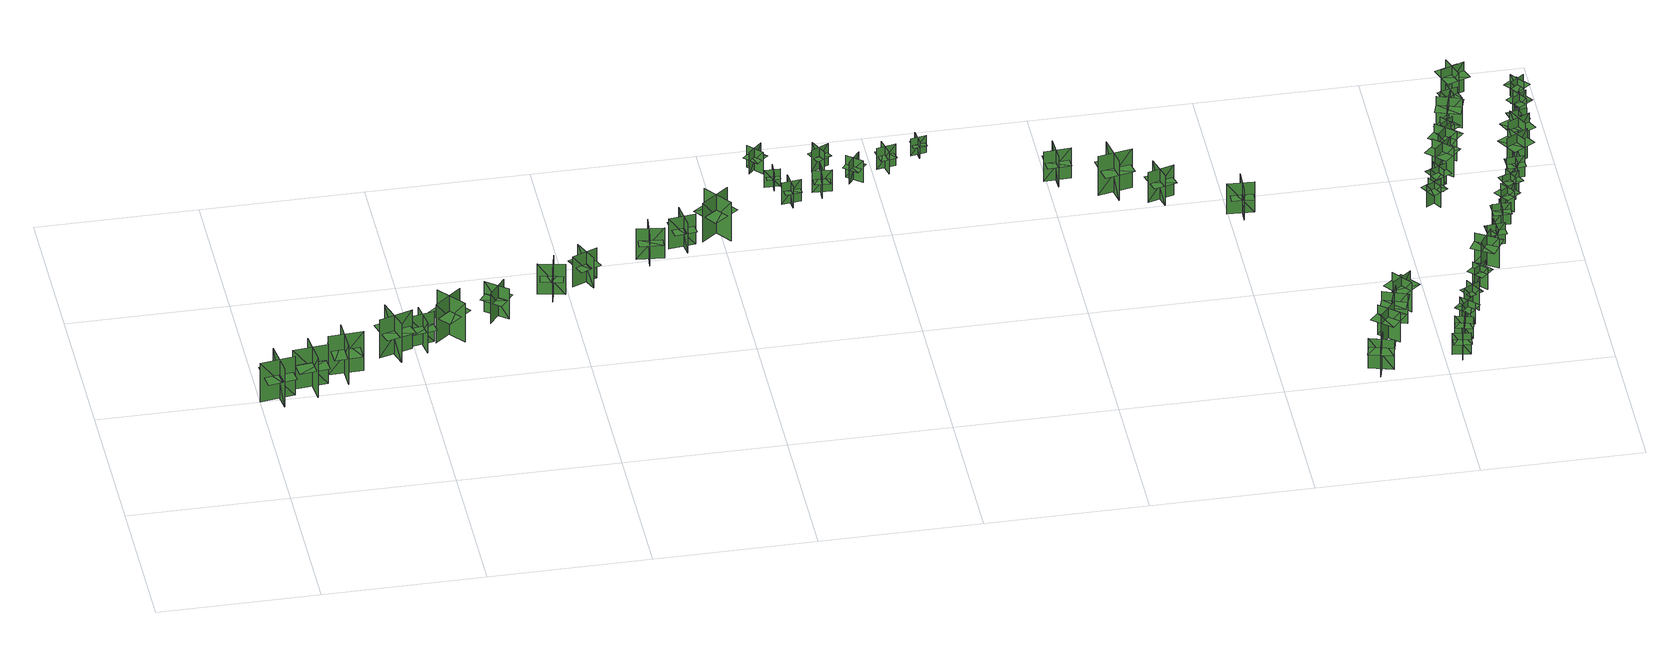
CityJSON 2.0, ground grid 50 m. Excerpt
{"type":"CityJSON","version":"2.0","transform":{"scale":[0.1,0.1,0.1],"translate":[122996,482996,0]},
"CityObjects":{
"tree1":{"type":"SolitaryVegetationObject","geometry":[{"type":"MultiSurface","lod":"1","boundaries":[[[0,1,2]],[[0,2,3]],[[4,5,6]],[[4,6,7]],[[8,9,10]],[[8,10,11]],[[8,12,13]],[[8,13,9]]]}]},
"tree2":{"type":"SolitaryVegetationObject","geometry":[{"type":"MultiSurface","lod":"1","boundaries":[[[14,15,16]],[[14,16,17]],[[18,19,20]],[[18,20,21]],[[22,23,24]],[[22,24,25]],[[22,26,27]],[[22,27,23]]]}]},
"tree3":{"type":"SolitaryVegetationObject","geometry":[{"type":"MultiSurface","lod":"1","boundaries":[[[28,29,30]],[[28,30,31]],[[32,33,34]],[[32,34,35]],[[36,37,38]],[[36,38,39]],[[36,40,41]],[[36,41,37]]]}]},
"tree4":{"type":"SolitaryVegetationObject","geometry":[{"type":"MultiSurface","lod":"1","boundaries":[[[42,43,44]],[[42,44,45]],[[46,47,48]],[[46,48,49]],[[50,51,52]],[[50,52,53]],[[50,54,55]],[[50,55,51]]]}]},
"tree5":{"type":"SolitaryVegetationObject","geometry":[{"type":"MultiSurface","lod":"1","boundaries":[[[56,57,58]],[[56,58,59]],[[60,61,62]],[[60,62,63]],[[64,65,66]],[[64,66,67]],[[64,68,69]],[[64,69,65]]]}]},
"tree6":{"type":"SolitaryVegetationObject","geometry":[{"type":"MultiSurface","lod":"1","boundaries":[[[70,71,72]],[[70,72,73]],[[74,75,76]],[[74,76,77]],[[78,79,80]],[[78,80,81]],[[78,82,83]],[[78,83,79]]]}]},
"tree7":{"type":"SolitaryVegetationObject","geometry":[{"type":"MultiSurface","lod":"1","boundaries":[[[84,85,86]],[[84,86,87]],[[88,89,90]],[[88,90,91]],[[92,93,94]],[[92,94,95]],[[92,96,97]],[[92,97,93]]]}]},
"tree8":{"type":"SolitaryVegetationObject","geometry":[{"type":"MultiSurface","lod":"1","boundaries":[[[98,99,100]],[[98,100,101]],[[102,103,104]],[[102,104,105]],[[106,107,108]],[[106,108,109]],[[106,110,111]],[[106,111,107]]]}]},
"tree9":{"type":"SolitaryVegetationObject","geometry":[{"type":"MultiSurface","lod":"1","boundaries":[[[112,113,114]],[[112,114,115]],[[116,117,118]],[[116,118,119]],[[120,121,122]],[[120,122,123]],[[120,124,125]],[[120,125,121]]]}]},
"tree10":{"type":"SolitaryVegetationObject","geometry":[{"type":"MultiSurface","lod":"1","boundaries":[[[126,127,128]],[[126,128,129]],[[130,131,132]],[[130,132,133]],[[134,135,136]],[[134,136,137]],[[134,138,139]],[[134,139,135]]]}]},
"tree11":{"type":"SolitaryVegetationObject","geometry":[{"type":"MultiSurface","lod":"1","boundaries":[[[140,141,142]],[[140,142,143]],[[144,145,146]],[[144,146,147]],[[148,149,150]],[[148,150,151]],[[148,152,153]],[[148,153,149]]]}]},
"tree12":{"type":"SolitaryVegetationObject","geometry":[{"type":"MultiSurface","lod":"1","boundaries":[[[154,155,156]],[[154,156,157]],[[158,159,160]],[[158,160,161]],[[162,163,164]],[[162,164,165]],[[162,166,167]],[[162,167,163]]]}]},
"tree13":{"type":"SolitaryVegetationObject","geometry":[{"type":"MultiSurface","lod":"1","boundaries":[[[168,169,170]],[[168,170,171]],[[172,173,174]],[[172,174,175]],[[176,177,178]],[[176,178,179]],[[176,180,181]],[[176,181,177]]]}]},
"tree14":{"type":"SolitaryVegetationObject","geometry":[{"type":"MultiSurface","lod":"1","boundaries":[[[182,183,184]],[[182,184,185]],[[186,187,188]],[[186,188,189]],[[190,191,192]],[[190,192,193]],[[190,194,195]],[[190,195,191]]]}]},
"tree15":{"type":"SolitaryVegetationObject","geometry":[{"type":"MultiSurface","lod":"1","boundaries":[[[196,197,198]],[[196,198,199]],[[200,201,202]],[[200,202,203]],[[204,205,206]],[[204,206,207]],[[204,208,209]],[[204,209,205]]]}]},
"tree16":{"type":"SolitaryVegetationObject","geometry":[{"type":"MultiSurface","lod":"1","boundaries":[[[210,211,212]],[[210,212,213]],[[214,215,216]],[[214,216,217]],[[218,219,220]],[[218,220,221]],[[218,222,223]],[[218,223,219]]]}]},
"tree17":{"type":"SolitaryVegetationObject","geometry":[{"type":"MultiSurface","lod":"1","boundaries":[[[224,225,226]],[[224,226,227]],[[228,229,230]],[[228,230,231]],[[232,233,234]],[[232,234,235]],[[232,236,237]],[[232,237,233]]]}]},
"tree18":{"type":"SolitaryVegetationObject","geometry":[{"type":"MultiSurface","lod":"1","boundaries":[[[238,239,240]],[[238,240,241]],[[242,243,244]],[[242,244,245]],[[246,247,248]],[[246,248,249]],[[246,250,251]],[[246,251,247]]]}]},
"tree19":{"type":"SolitaryVegetationObject","geometry":[{"type":"MultiSurface","lod":"1","boundaries":[[[252,253,254]],[[252,254,255]],[[256,257,258]],[[256,258,259]],[[260,261,262]],[[260,262,263]],[[260,264,265]],[[260,265,261]]]}]},
"tree20":{"type":"SolitaryVegetationObject","geometry":[{"type":"MultiSurface","lod":"1","boundaries":[[[266,267,268]],[[266,268,269]],[[270,271,272]],[[270,272,273]],[[274,275,276]],[[274,276,277]],[[274,278,279]],[[274,279,275]]]}]},
"tree21":{"type":"SolitaryVegetationObject","geometry":[{"type":"MultiSurface","lod":"1","boundaries":[[[280,281,282]],[[280,282,283]],[[284,285,286]],[[284,286,287]],[[288,289,290]],[[288,290,291]],[[288,292,293]],[[288,293,289]]]}]},
"tree22":{"type":"SolitaryVegetationObject","geometry":[{"type":"MultiSurface","lod":"1","boundaries":[[[294,295,296]],[[294,296,297]],[[298,299,300]],[[298,300,301]],[[302,303,304]],[[302,304,305]],[[302,306,307]],[[302,307,303]]]}]},
"tree23":{"type":"SolitaryVegetationObject","geometry":[{"type":"MultiSurface","lod":"1","boundaries":[[[308,309,310]],[[308,310,311]],[[312,313,314]],[[312,314,315]],[[316,317,318]],[[316,318,319]],[[316,320,321]],[[316,321,317]]]}]},
"tree24":{"type":"SolitaryVegetationObject","geometry":[{"type":"MultiSurface","lod":"1","boundaries":[[[322,323,324]],[[322,324,325]],[[326,327,328]],[[326,328,329]],[[330,331,332]],[[330,332,333]],[[330,334,335]],[[330,335,331]]]}]},
"tree25":{"type":"SolitaryVegetationObject","geometry":[{"type":"MultiSurface","lod":"1","boundaries":[[[336,337,338]],[[336,338,339]],[[340,341,342]],[[340,342,343]],[[344,345,346]],[[344,346,347]],[[344,347,348]],[[344,348,349]]]}]},
"tree26":{"type":"SolitaryVegetationObject","geometry":[{"type":"MultiSurface","lod":"1","boundaries":[[[350,351,352]],[[350,352,353]],[[354,355,356]],[[354,356,357]],[[358,359,360]],[[358,360,361]],[[358,361,362]],[[358,362,363]]]}]},
"tree27":{"type":"SolitaryVegetationObject","geometry":[{"type":"MultiSurface","lod":"1","boundaries":[[[364,365,366]],[[364,366,367]],[[368,369,370]],[[368,370,371]],[[372,373,374]],[[372,374,375]],[[372,375,376]],[[372,376,377]]]}]},
"tree28":{"type":"SolitaryVegetationObject","geometry":[{"type":"MultiSurface","lod":"1","boundaries":[[[378,379,380]],[[378,380,381]],[[382,383,384]],[[382,384,385]],[[386,387,388]],[[386,388,389]],[[386,389,390]],[[386,390,391]]]}]},
"tree29":{"type":"SolitaryVegetationObject","geometry":[{"type":"MultiSurface","lod":"1","boundaries":[[[392,393,394]],[[392,394,395]],[[396,397,398]],[[396,398,399]],[[400,401,402]],[[400,402,403]],[[400,403,404]],[[400,404,405]]]}]},
"tree30":{"type":"SolitaryVegetationObject","geometry":[{"type":"MultiSurface","lod":"1","boundaries":[[[406,407,408]],[[406,408,409]],[[410,411,412]],[[410,412,413]],[[414,415,416]],[[414,416,417]],[[414,417,418]],[[414,418,419]]]}]},
"tree31":{"type":"SolitaryVegetationObject","geometry":[{"type":"MultiSurface","lod":"1","boundaries":[[[420,421,422]],[[420,422,423]],[[424,425,426]],[[424,426,427]],[[428,429,430]],[[428,430,431]],[[428,431,432]],[[428,432,433]]]}]},
"tree32":{"type":"SolitaryVegetationObject","geometry":[{"type":"MultiSurface","lod":"1","boundaries":[[[434,435,436]],[[434,436,437]],[[438,439,440]],[[438,440,441]],[[442,443,444]],[[442,444,445]],[[442,445,446]],[[442,446,447]]]}]},
"tree33":{"type":"SolitaryVegetationObject","geometry":[{"type":"MultiSurface","lod":"1","boundaries":[[[448,449,450]],[[448,450,451]],[[452,453,454]],[[452,454,455]],[[456,457,458]],[[456,458,459]],[[456,459,460]],[[456,460,461]]]}]},
"tree34":{"type":"SolitaryVegetationObject","geometry":[{"type":"MultiSurface","lod":"1","boundaries":[[[462,463,464]],[[462,464,465]],[[466,467,468]],[[466,468,469]],[[470,471,472]],[[470,472,473]],[[470,473,474]],[[470,474,475]]]}]},
"tree35":{"type":"SolitaryVegetationObject","geometry":[{"type":"MultiSurface","lod":"1","boundaries":[[[476,477,478]],[[476,478,479]],[[480,481,482]],[[480,482,483]],[[484,485,486]],[[484,486,487]],[[484,487,488]],[[484,488,489]]]}]},
"tree36":{"type":"SolitaryVegetationObject","geometry":[{"type":"MultiSurface","lod":"1","boundaries":[[[490,491,492]],[[490,492,493]],[[494,495,496]],[[494,496,497]],[[498,499,500]],[[498,500,501]],[[498,501,502]],[[498,502,503]]]}]},
"tree37":{"type":"SolitaryVegetationObject","geometry":[{"type":"MultiSurface","lod":"1","boundaries":[[[504,505,506]],[[504,506,507]],[[508,509,510]],[[508,510,511]],[[512,513,514]],[[512,514,515]],[[512,515,516]],[[512,516,517]]]}]},
"tree38":{"type":"SolitaryVegetationObject","geometry":[{"type":"MultiSurface","lod":"1","boundaries":[[[518,519,520]],[[518,520,521]],[[522,523,524]],[[522,524,525]],[[526,527,528]],[[526,528,529]],[[526,529,530]],[[526,530,531]]]}]},
"tree39":{"type":"SolitaryVegetationObject","geometry":[{"type":"MultiSurface","lod":"1","boundaries":[[[532,533,534]],[[532,534,535]],[[536,537,538]],[[536,538,539]],[[540,541,542]],[[540,542,543]],[[540,543,544]],[[540,544,545]]]}]},
"tree40":{"type":"SolitaryVegetationObject","geometry":[{"type":"MultiSurface","lod":"1","boundaries":[[[546,547,548]],[[546,548,549]],[[550,551,552]],[[550,552,553]],[[554,555,556]],[[554,556,557]],[[554,557,558]],[[554,558,559]]]}]},
"tree41":{"type":"SolitaryVegetationObject","geometry":[{"type":"MultiSurface","lod":"1","boundaries":[[[560,561,562]],[[560,562,563]],[[564,565,566]],[[564,566,567]],[[568,569,570]],[[568,570,571]],[[568,571,572]],[[568,572,573]]]}]},
"tree42":{"type":"SolitaryVegetationObject","geometry":[{"type":"MultiSurface","lod":"1","boundaries":[[[574,575,576]],[[574,576,577]],[[578,579,580]],[[578,580,581]],[[582,583,584]],[[582,584,585]],[[582,585,586]],[[582,586,587]]]}]},
"tree43":{"type":"SolitaryVegetationObject","geometry":[{"type":"MultiSurface","lod":"1","boundaries":[[[588,589,590]],[[588,590,591]],[[592,593,594]],[[592,594,595]],[[596,597,598]],[[596,598,599]],[[596,599,600]],[[596,600,601]]]}]},
"tree44":{"type":"SolitaryVegetationObject","geometry":[{"type":"MultiSurface","lod":"1","boundaries":[[[602,603,604]],[[602,604,605]],[[606,607,608]],[[606,608,609]],[[610,611,612]],[[610,612,613]],[[610,613,614]],[[610,614,615]]]}]},
"tree45":{"type":"SolitaryVegetationObject","geometry":[{"type":"MultiSurface","lod":"1","boundaries":[[[616,617,618]],[[616,618,619]],[[620,621,622]],[[620,622,623]],[[624,625,626]],[[624,626,627]],[[624,627,628]],[[624,628,629]]]}]},
"tree46":{"type":"SolitaryVegetationObject","geometry":[{"type":"MultiSurface","lod":"1","boundaries":[[[630,631,632]],[[630,632,633]],[[634,635,636]],[[634,636,637]],[[638,639,640]],[[638,640,641]],[[638,641,642]],[[638,642,643]]]}]},
"tree47":{"type":"SolitaryVegetationObject","geometry":[{"type":"MultiSurface","lod":"1","boundaries":[[[644,645,646]],[[644,646,647]],[[648,649,650]],[[648,650,651]],[[652,653,654]],[[652,654,655]],[[652,655,656]],[[652,656,657]]]}]},
"tree48":{"type":"SolitaryVegetationObject","geometry":[{"type":"MultiSurface","lod":"1","boundaries":[[[658,659,660]],[[658,660,661]],[[662,663,664]],[[662,664,665]],[[666,667,668]],[[666,668,669]],[[666,669,670]],[[666,670,671]]]}]},
"tree49":{"type":"SolitaryVegetationObject","geometry":[{"type":"MultiSurface","lod":"1","boundaries":[[[672,673,674]],[[672,674,675]],[[676,677,678]],[[676,678,679]],[[680,681,682]],[[680,682,683]],[[680,683,684]],[[680,684,685]]]}]},
"tree50":{"type":"SolitaryVegetationObject","geometry":[{"type":"MultiSurface","lod":"1","boundaries":[[[686,687,688]],[[686,688,689]],[[690,691,692]],[[690,692,693]],[[694,695,696]],[[694,696,697]],[[694,697,698]],[[694,698,699]]]}]},
"tree51":{"type":"SolitaryVegetationObject","geometry":[{"type":"MultiSurface","lod":"1","boundaries":[[[700,701,702]],[[700,702,703]],[[704,705,706]],[[704,706,707]],[[708,709,710]],[[708,710,711]],[[708,711,712]],[[708,712,713]]]}]},
"tree52":{"type":"SolitaryVegetationObject","geometry":[{"type":"MultiSurface","lod":"1","boundaries":[[[714,715,716]],[[714,716,717]],[[718,719,720]],[[718,720,721]],[[722,723,724]],[[722,724,725]],[[722,725,726]],[[722,726,727]]]}]}
},
"vertices":[
[67,462,2],[52,569,2],[52,569,142],[67,462,142],[108,517,2],[108,517,142],[0,502,142],[0,502,2],[62,468,88],[49,562,88],[5,556,88],[18,462,88],[107,475,88],[94,568,88],
[215,557,3],[107,546,3],[107,546,144],[215,557,144],[162,599,3],[162,599,144],[173,492,144],[173,492,3],[209,552,90],[115,542,90],[119,498,90],[213,508,90],[204,598,90],[110,587,90],
[269,645,6],[273,536,6],[273,536,147],[269,645,147],[223,594,6],[223,594,147],[331,599,147],[331,599,6],[273,638,93],[277,543,93],[321,545,93],[317,640,93],[228,636,93],[232,542,93],
[388,650,7],[492,681,7],[492,681,147],[388,650,147],[448,618,7],[448,618,147],[417,722,147],[417,722,7],[393,656,93],[484,683,93],[472,725,93],[381,699,93],[406,613,93],[497,639,93],
[564,710,3],[481,695,3],[481,695,112],[564,710,112],[521,740,3],[521,740,112],[535,657,112],[535,657,3],[560,706,70],[487,693,70],[493,659,70],[566,672,70],[554,740,70],[481,728,70],
[651,768,4],[568,699,4],[568,699,144],[651,768,144],[584,774,4],[584,774,144],[653,690,144],[653,690,4],[649,760,90],[576,700,90],[604,666,90],[677,726,90],[620,795,90],[547,735,90],
[804,781,4],[738,833,4],[738,833,113],[804,781,113],[797,833,4],[797,833,113],[745,768,113],[745,768,4],[797,782,71],[740,828,71],[719,801,71],[776,755,71],[819,809,71],[762,855,71],
[946,842,6],[964,925,6],[964,925,115],[946,842,115],[990,871,6],[990,871,115],[908,889,115],[908,889,6],[944,848,73],[960,920,73],[926,928,73],[910,856,73],[978,841,73],[994,912,73],
[1078,890,5],[1045,968,5],[1045,968,114],[1078,890,114],[1097,939,5],[1097,939,114],[1019,907,114],[1019,907,5],[1072,894,72],[1044,962,72],[1012,948,72],[1041,881,72],[1105,908,72],[1076,976,72],
[1230,1013,4],[1314,1004,4],[1314,1004,114],[1230,1013,114],[1263,972,4],[1263,972,114],[1272,1056,114],[1272,1056,4],[1235,1015,72],[1309,1008,72],[1312,1042,72],[1239,1049,72],[1232,980,72],[1305,973,72],
[1386,1019,2],[1375,1103,2],[1375,1103,111],[1386,1019,111],[1418,1061,2],[1418,1061,111],[1334,1051,111],[1334,1051,2],[1382,1024,69],[1372,1097,69],[1338,1093,69],[1348,1020,69],[1417,1029,69],[1407,1102,69],
[1525,1129,6],[1439,1063,6],[1439,1063,146],[1525,1129,146],[1458,1138,6],[1458,1138,146],[1523,1051,146],[1523,1051,6],[1522,1121,92],[1447,1064,92],[1473,1029,92],[1549,1086,92],[1495,1157,92],[1420,1101,92],
[1637,1411,9],[1679,1368,9],[1679,1368,87],[1637,1411,87],[1637,1374,9],[1637,1374,87],[1680,1416,87],[1680,1416,9],[1641,1410,57],[1678,1373,57],[1696,1390,57],[1659,1427,57],[1623,1392,57],[1660,1355,57],
[1695,1275,10],[1697,1323,10],[1697,1323,72],[1695,1275,72],[1717,1296,10],[1717,1296,72],[1669,1297,72],[1669,1297,10],[1694,1278,48],[1695,1320,48],[1675,1321,48],[1674,1279,48],[1714,1278,48],[1715,1320,48],
[1705,1206,7],[1765,1213,7],[1765,1213,85],[1705,1206,85],[1735,1183,7],[1735,1183,85],[1728,1243,85],[1728,1243,7],[1709,1209,55],[1761,1215,55],[1758,1240,55],[1706,1233,55],[1712,1184,55],[1764,1190,55],
[1832,1275,7],[1828,1215,7],[1828,1215,85],[1832,1275,85],[1804,1250,7],[1804,1250,85],[1864,1246,85],[1864,1246,7],[1834,1271,55],[1831,1219,55],[1855,1217,55],[1859,1270,55],[1809,1273,55],[1806,1221,55],
[1821,1346,12],[1875,1373,12],[1875,1373,90],[1821,1346,90],[1857,1334,12],[1857,1334,90],[1830,1388,90],[1830,1388,12],[1824,1350,60],[1870,1373,60],[1859,1395,60],[1813,1372,60],[1835,1327,60],[1882,1351,60],
[1916,1309,8],[1963,1272,8],[1963,1272,86],[1916,1309,86],[1920,1272,8],[1920,1272,86],[1958,1319,86],[1958,1319,8],[1920,1309,56],[1961,1276,56],[1976,1295,56],[1936,1328,56],[1904,1289,56],[1945,1256,56],
[2034,1361,7],[2046,1302,7],[2046,1302,85],[2034,1361,85],[2014,1330,7],[2014,1330,85],[2073,1342,85],[2073,1342,7],[2037,1358,55],[2048,1307,55],[2072,1312,55],[2061,1363,55],[2013,1353,55],[2023,1302,55],
[2126,1378,9],[2174,1386,9],[2174,1386,71],[2126,1378,71],[2150,1361,9],[2150,1361,71],[2143,1408,71],[2143,1408,9],[2129,1381,47],[2170,1387,47],[2167,1406,47],[2126,1400,47],[2132,1361,47],[2173,1367,47],
[2490,1180,7],[2574,1184,7],[2574,1184,116],[2490,1180,116],[2529,1145,7],[2529,1145,116],[2525,1229,116],[2525,1229,7],[2495,1184,74],[2568,1187,74],[2567,1222,74],[2493,1218,74],[2497,1148,74],[2570,1152,74],
[2638,1086,4],[2744,1107,4],[2744,1107,145],[2638,1086,145],[2695,1049,4],[2695,1049,145],[2674,1155,145],[2674,1155,4],[2644,1092,91],[2737,1110,91],[2728,1153,91],[2636,1135,91],[2653,1047,91],[2746,1065,91],
[2777,1020,7],[2858,1043,7],[2858,1043,116],[2777,1020,116],[2823,995,7],[2823,995,116],[2800,1076,116],[2800,1076,7],[2781,1025,74],[2852,1045,74],[2843,1078,74],[2772,1058,74],[2791,991,74],[2862,1010,74],
[3040,877,8],[3044,961,8],[3044,961,117],[3040,877,117],[3079,913,8],[3079,913,117],[2995,917,117],[2995,917,8],[3037,883,75],[3041,956,75],[3006,958,75],[3003,884,75],[3072,881,75],[3076,954,75],
[3339,46,8],[3264,66,8],[3264,66,116],[3339,46,116],[3313,90,8],[3293,16,8],[3293,16,116],[3313,90,116],[3313,90,86],[3276,100,86],[3256,26,86],[3293,16,86],[3331,6,86],[3351,80,86],
[3375,239,5],[3325,180,5],[3325,180,113],[3375,239,113],[3324,235,5],[3383,185,5],[3383,185,113],[3324,235,113],[3324,235,82],[3298,205,82],[3358,155,82],[3383,185,82],[3408,214,82],[3349,264,82],
[3395,323,4],[3371,249,4],[3371,249,112],[3395,323,112],[3349,300,4],[3423,275,4],[3423,275,112],[3349,300,112],[3349,300,82],[3337,263,82],[3410,239,82],[3423,275,82],[3435,312,82],[3361,337,82],
[3397,390,5],[3445,329,5],[3445,329,113],[3397,390,113],[3390,339,5],[3451,387,5],[3451,387,113],[3390,339,113],[3390,339,82],[3414,309,82],[3475,356,82],[3451,387,82],[3428,417,82],[3367,370,82],
[3579,85,5],[3524,93,5],[3524,93,82],[3579,85,82],[3557,115,5],[3549,60,5],[3549,60,82],[3557,115,82],[3557,115,60],[3529,118,60],[3522,64,60],[3549,60,60],[3577,56,60],[3584,111,60],
[3600,162,6],[3547,177,6],[3547,177,83],[3600,162,83],[3583,194,6],[3568,141,6],[3568,141,83],[3583,194,83],[3583,194,61],[3556,202,61],[3541,148,61],[3568,141,61],[3594,133,61],[3609,187,61],
[3618,231,7],[3578,270,7],[3578,270,84],[3618,231,84],[3617,268,7],[3579,228,7],[3579,228,84],[3617,268,84],[3617,268,62],[3597,287,62],[3559,247,62],[3579,228,62],[3599,209,62],[3637,249,62],
[3650,338,7],[3599,310,7],[3599,310,84],[3650,338,84],[3614,348,7],[3614,348,84],[3642,297,84],[3642,297,7],[3614,348,60],[3593,337,60],[3615,296,60],[3636,307,60],[3658,319,60],[3636,360,60],
[3650,441,6],[3687,400,6],[3687,400,83],[3650,441,83],[3648,404,6],[3689,441,6],[3689,441,83],[3648,404,83],[3648,404,62],[3667,384,62],[3708,421,62],[3689,441,62],[3671,462,62],[3630,425,62],
[3725,553,6],[3684,487,6],[3684,487,114],[3725,553,114],[3674,542,6],[3740,501,6],[3740,501,114],[3674,542,114],[3674,542,84],[3654,509,84],[3719,468,84],[3740,501,84],[3760,534,84],[3695,575,84],
[3634,877,5],[3586,850,5],[3586,850,82],[3634,877,82],[3598,887,5],[3626,839,5],[3626,839,82],[3598,887,82],[3598,887,60],[3574,873,60],[3602,825,60],[3626,839,60],[3650,853,60],[3622,901,60],
[3650,917,6],[3626,967,6],[3626,967,83],[3650,917,83],[3663,952,6],[3613,928,6],[3613,928,83],[3663,952,83],[3663,952,61],[3651,977,61],[3601,952,61],[3613,928,61],[3625,903,61],[3675,927,61],
[3725,614,8],[3780,618,8],[3780,618,85],[3725,614,85],[3753,590,8],[3749,645,8],[3749,645,85],[3753,590,85],[3753,590,63],[3781,591,63],[3777,647,63],[3749,645,63],[3722,643,63],[3725,588,63],
[3638,1040,5],[3693,985,5],[3693,985,112],[3638,1040,112],[3638,989,5],[3692,1043,5],[3692,1043,112],[3638,989,112],[3638,989,82],[3665,961,82],[3720,1016,82],[3692,1043,82],[3665,1071,82],[3610,1016,82],
[3785,738,10],[3784,683,10],[3784,683,87],[3785,738,87],[3758,712,10],[3814,712,10],[3814,712,87],[3758,712,87],[3758,712,65],[3758,685,65],[3814,684,65],[3814,712,65],[3814,740,65],[3758,740,65],
[3709,1120,3],[3659,1061,3],[3659,1061,111],[3709,1120,111],[3658,1116,3],[3717,1066,3],[3717,1066,111],[3658,1116,111],[3658,1116,81],[3633,1087,81],[3692,1036,81],[3717,1066,81],[3742,1095,81],[3683,1146,81],
[3725,1184,5],[3682,1150,5],[3682,1150,82],[3725,1184,82],[3689,1189,5],[3723,1145,5],[3723,1145,82],[3689,1189,82],[3689,1189,61],[3667,1172,61],[3701,1128,61],[3723,1145,61],[3745,1163,61],[3710,1206,61],
[3803,813,10],[3836,769,10],[3836,769,87],[3803,813,87],[3797,777,10],[3842,809,10],[3842,809,87],[3797,777,87],[3797,777,65],[3814,755,65],[3858,787,65],[3842,809,65],[3826,832,65],[3781,799,65],
[3735,1275,4],[3712,1201,4],[3712,1201,111],[3735,1275,111],[3689,1252,4],[3763,1229,4],[3763,1229,111],[3689,1252,111],[3689,1252,81],[3678,1215,81],[3752,1192,81],[3763,1229,81],[3774,1266,81],[3700,1289,81],
[3832,888,7],[3853,837,7],[3853,837,84],[3832,888,84],[3817,855,7],[3869,875,7],[3869,875,84],[3817,855,84],[3817,855,62],[3828,829,62],[3879,849,62],[3869,875,62],[3859,901,62],[3807,881,62],
[3767,1330,5],[3713,1315,5],[3713,1315,82],[3767,1330,82],[3735,1349,5],[3749,1295,5],[3749,1295,82],[3735,1349,82],[3735,1349,60],[3708,1341,60],[3723,1288,60],[3749,1295,60],[3776,1302,60],[3761,1356,60],
[3844,938,10],[3899,942,10],[3899,942,87],[3844,938,87],[3871,914,10],[3868,969,10],[3868,969,87],[3871,914,87],[3871,914,65],[3899,915,65],[3896,970,65],[3868,969,65],[3841,967,65],[3844,912,65],
[3750,1428,6],[3776,1355,6],[3776,1355,113],[3750,1428,113],[3728,1382,6],[3801,1408,6],[3801,1408,113],[3728,1382,113],[3728,1382,83],[3741,1345,83],[3814,1372,83],[3801,1408,83],[3787,1444,83],[3715,1418,83],
[3857,998,8],[3924,1037,8],[3924,1037,115],[3857,998,115],[3907,985,8],[3868,1051,8],[3868,1051,115],[3907,985,115],[3907,985,85],[3940,1004,85],[3901,1071,85],[3868,1051,85],[3834,1032,85],[3873,965,85],
[3875,1081,7],[3944,1115,7],[3944,1115,115],[3875,1081,115],[3923,1064,7],[3889,1134,7],[3889,1134,115],[3923,1064,115],[3923,1064,84],[3958,1081,84],[3924,1151,84],[3889,1134,84],[3855,1117,84],[3888,1047,84],
[3929,1151,9],[3917,1205,9],[3917,1205,86],[3929,1151,86],[3949,1182,9],[3895,1170,9],[3895,1170,86],[3949,1182,86],[3949,1182,64],[3943,1209,64],[3889,1197,64],[3895,1170,64],[3901,1143,64],[3955,1155,64],
[3925,1275,10],[3956,1229,10],[3956,1229,87],[3925,1275,87],[3918,1238,10],[3963,1270,10],[3963,1270,87],[3918,1238,87],[3918,1238,65],[3934,1216,65],[3979,1247,65],[3963,1270,65],[3947,1293,65],[3902,1261,65],
[3964,1312,10],[3931,1357,10],[3931,1357,87],[3964,1312,87],[3969,1349,10],[3925,1316,10],[3925,1316,87],[3969,1349,87],[3969,1349,65],[3953,1371,65],[3908,1338,65],[3925,1316,65],[3941,1294,65],[3986,1327,65]
]}
